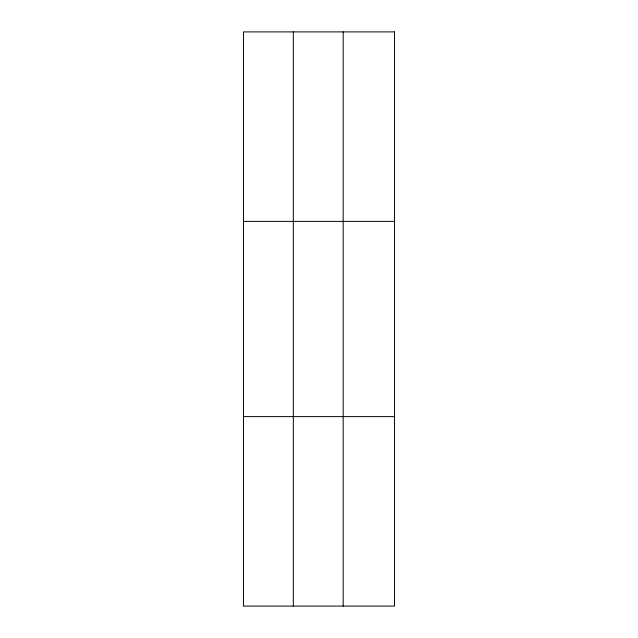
<?xml version="1.0" encoding="UTF-8"?>
<svg xmlns="http://www.w3.org/2000/svg" width="638" height="638" viewBox="0 0 638 638"><rect width="100%" height="100%" fill="white"/><g stroke="black" fill="none" stroke-linecap="round" stroke-linejoin="round"><path stroke-width="0.96" d="M293.32 31.9L293.32 606.1M343.172 31.9L343.172 606.1M243.469 221.386L394.531 221.386M243.469 416.614L394.531 416.614M394.531 31.9L394.531 606.1L243.469 606.1L243.469 31.9L394.531 31.9"/></g></svg>
